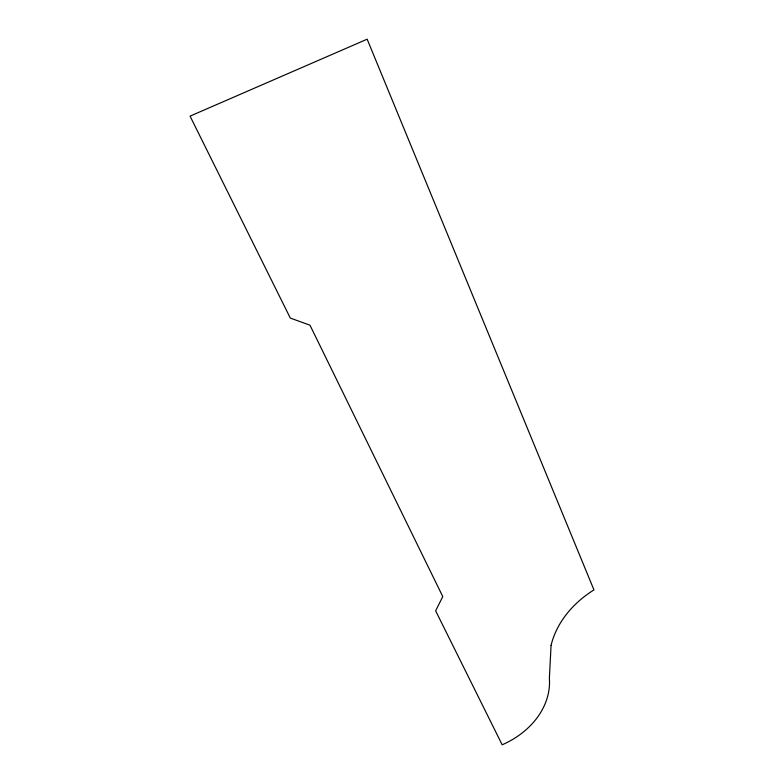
<?xml version="1.0" encoding="UTF-8"?>
<svg xmlns="http://www.w3.org/2000/svg" width="784" height="784" viewBox="0 0 784 784"><rect width="100%" height="100%" fill="white"/><g stroke="black" fill="none" stroke-linecap="round" stroke-linejoin="round"><path stroke-width="1.18" d="M551.064 645.428L549.378 678.199A82.79 65.621 -9.5 0 1 502.162 744.8L435.639 610.814L442.774 596.585L309.984 325.203L290.315 318.079L190.051 116.13L367.157 39.2L593.949 589.901A96.491 75.881 -17.9 0 0 551.064 645.428"/></g></svg>
